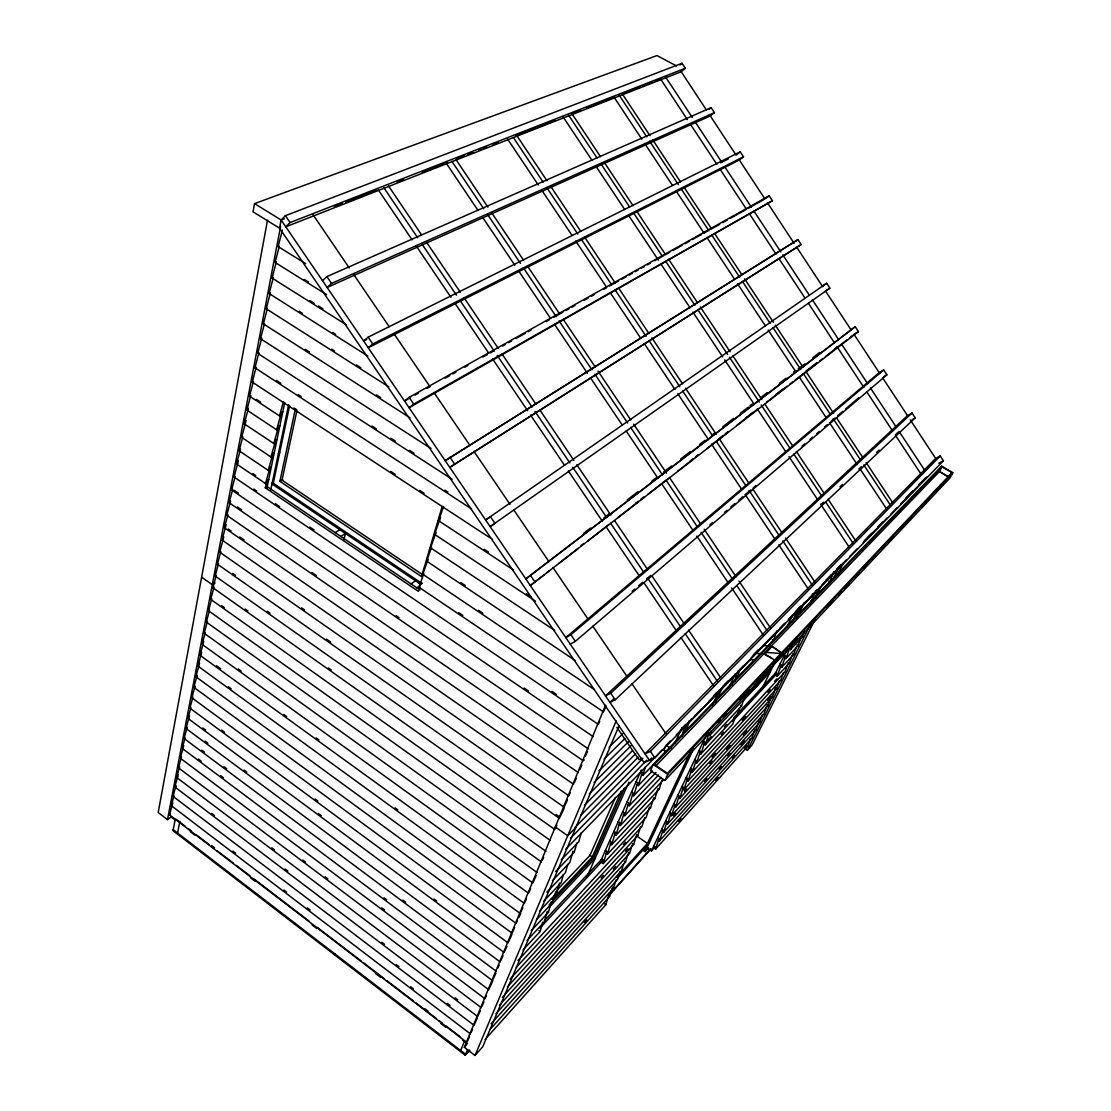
<?xml version="1.0" encoding="UTF-8"?>
<svg xmlns="http://www.w3.org/2000/svg" width="1111" height="1111" viewBox="0 0 1111 1111"><rect width="100%" height="100%" fill="white"/><g stroke="black" fill="none" stroke-linecap="round" stroke-linejoin="round"><path stroke-width="1.5" d="M676.46 65.938L657.004 55.55L254.516 203.632L253.058 211.826L279.555 228.172L644.144 762.757L654.81 757.91L943.392 460.773L940.225 455.968L935.656 458.44L645.033 753.841L650.366 751.383L940.225 455.968M267.501 220.228L158.193 812.488L167.511 819.64L171.358 816.779M279.555 228.172L281.111 219.978L285.388 215.701L681.987 63.285L685.279 68.285L681.237 71.729L285.777 226.825L290.068 222.575L685.279 68.285M167.511 819.64L280.583 226.394M175.163 819.654L173.01 830.695L465.217 1055.242L469.828 1050.117M177.579 833.028L179.885 821.335M266.959 487.979L284.735 402.432M270.778 489.84L288.679 404.543M289.638 405.557L273.278 483.243L272.014 483.965L420.847 584.386M442.178 506.422L421.513 576.623L279.903 481.327L295.429 408.584M296.873 410.834L282.013 480.133L422.055 574.29M343.757 540.182L345.438 533.516L340.813 536.432M305.608 263.64L278.125 246.573L282.402 230.102M326.523 294.609L275.097 262.446L279.319 246.198L278.125 246.573M346.535 324.94L272.098 278.111L276.278 262.057M367.88 356.062L269.154 293.568L273.278 277.708M388.878 386.892L266.237 308.802L270.32 293.151M267.001 309.927L263.363 323.856L410.098 417.833M431.04 448.538L260.516 338.702L264.446 323.69M452.121 479.285L257.724 353.354L261.613 338.522M471.522 508.894L254.947 367.81L258.807 353.159M492.479 539.446L252.225 382.087L256.03 367.616M280.652 415.306L279.5 415.903L249.531 396.169L253.294 381.878M277.778 429.179L276.625 429.79L246.864 410.084L250.6 395.96M274.931 442.872L273.792 443.483L244.239 423.819L248.35 408.306M272.139 456.385L271.001 457.01L241.656 437.387L246.114 420.514M269.362 469.745L268.237 470.37L239.087 450.774L242.629 437.428M266.64 482.924L265.515 483.549L236.56 463.995L240.504 449.163M599.662 721.483L598.343 724.372L234.06 477.063L238.407 460.759M593.26 736.676L231.602 489.965L235.032 477.063M588.233 748.814L229.158 502.714L232.56 489.965M584.205 759.91L583.289 760.799L226.755 515.296L230.546 501.117M578.4 772.631L224.38 527.739L227.713 515.268M573.582 784.297L222.033 540.029L226.158 524.614M570.165 792.865L568.818 795.823L219.7 552.167L223.797 536.919M567.457 799.878L564.11 807.197L217.409 564.166L220.561 552.431M559.472 818.432L215.145 576.026L218.27 564.416M554.889 829.528L212.909 587.747L215.992 576.262M550.362 840.471L210.687 599.329L213.756 587.969M545.904 851.29L208.507 610.772L211.534 599.537M541.488 861.969L206.34 622.091L209.34 610.967M537.127 872.524L204.202 633.27L207.188 622.271M536.266 875.44L532.822 882.939L202.091 644.338L205.035 633.451M530.614 888.786L528.572 893.244L199.994 655.268L203.757 641.422M201.66 652.365L197.925 666.086L524.364 903.41L526.392 899.007M520.212 913.464L195.883 676.78L199.577 663.198M517.434 920.519L516.115 923.394L193.869 687.348L197.119 675.405M523.017 949.974L540.21 931.462L542.751 922.144M514.671 927.518L512.06 933.198L191.87 697.805L195.036 686.167M508.046 942.892L189.884 708.138L192.592 698.264M190.606 708.596L187.926 718.373L504.088 952.474L506.977 946.211M500.186 961.945L185.995 728.483L189.537 715.581M546.876 912.534L544.293 921.949L527.072 940.42M531.169 930.768L548.431 912.325L551.042 902.812M496.311 971.306L184.079 738.496L187.162 727.316M492.492 980.569L182.19 748.383L184.801 738.898M492.867 980.694L488.715 989.707L180.315 758.188L183.773 745.648M486.34 995.775L484.979 998.761L178.468 767.868L181.468 757.008M481.285 1007.691L176.635 777.464L179.607 766.701M536.46 919.769L552.611 902.59L555.264 892.966M539.502 911.117L556.847 892.744L559.527 883.009M563.402 874.579L561.138 882.773L543.751 901.104M480.313 1010.704L477.633 1016.537L174.816 786.949L178.191 774.77M477.355 1018.065L474.022 1025.272L173.024 796.323L175.955 785.783M470.439 1033.924L171.247 805.614L173.733 796.656M279.5 415.903L283.458 401.626M466.912 1042.465L169.497 814.807L172.774 802.975M276.625 429.79L281.416 412.528L282.791 411.82M273.792 443.483L278.542 426.43L279.903 425.707M567.763 864.4L565.471 872.69L546.876 892.202M572.762 852.054L569.86 862.483L552.389 880.731M271.001 457.01L275.695 440.164L277.042 439.428M268.237 470.37L272.875 453.705L274.236 452.969M265.515 483.549L270.112 467.092L271.445 466.342M419.875 586.858L418.291 591.316L265.279 487.785L267.362 480.299L268.709 479.549M294.401 923.977L294.679 922.991M555.625 871.566L574.29 852.151L576.817 843.11M581.345 832.556L578.789 841.707L561.249 859.858M601.176 859.831L602.593 860.831L602.023 862.761L603.217 863.608L606.814 851.429L605.384 850.429M606.231 853.387L607.425 854.234L611.064 841.944L609.633 840.93M610.481 843.916L611.689 844.763L615.369 832.333L613.925 831.334M614.786 834.333L615.994 835.18L619.73 822.626L618.271 821.612M619.133 824.654L620.341 825.501L624.132 812.821L622.66 811.794M623.521 814.849L624.743 815.71L628.576 802.892L627.104 801.878M627.965 804.947L629.201 805.808L633.089 792.851L631.603 791.824M632.465 794.934L633.701 795.795L637.631 782.699L636.145 781.672M637.006 784.81L638.256 785.658L642.241 772.423L640.741 771.409M641.602 774.561L642.866 775.422L645.547 766.507M485.063 1039.549L605.828 904.701L608.661 895.383M612.078 888.508L609.689 896.355L489.826 1029.744M491.173 1023.703L613.591 887.925L615.994 880.009M619.966 871.413L617.522 879.398L496.02 1013.718M623.479 864.344L621.507 870.802L499.756 1004.899M502.366 997.275L625.521 862.094L628.021 853.956M507.352 986.985L629.576 853.317L632.103 845.096M510.046 979.152L633.687 844.443L636.367 835.722L647.435 843.416M516.296 967.389L637.825 835.486L640.547 826.667M334.633 954.891L334.939 953.918M644.755 817.529L642.019 826.417L517.907 960.612M649.018 808.294L646.241 817.265L603.217 863.608M607.425 854.234L650.518 808.016L653.337 798.948M611.689 844.763L654.837 798.67L657.684 789.518M615.994 835.18L659.198 789.227L662.087 779.978M688.987 722.178L686.404 730.385L682.876 734.038M653.865 845.804L655.115 846.679L654.573 848.387L655.629 849.11L659.045 838.43L657.781 837.555M658.49 840.138L659.545 840.874L663.003 830.084L661.739 829.209M662.448 831.82L663.503 832.556L667.003 821.668L665.725 820.793M666.433 823.418L667.503 824.154L671.03 813.169L669.752 812.294M670.475 814.946L671.544 815.682L675.113 804.6L673.821 803.711M674.544 806.378L675.613 807.114L679.224 795.934L677.932 795.045M678.654 797.726L679.738 798.476L683.39 787.185L682.085 786.296M682.793 789.004L683.89 789.74L687.584 778.353L686.279 777.464M686.987 780.186L688.084 780.922L691.82 769.423L690.514 768.534M693.57 768.743L691.223 771.27L692.334 772.02L696.111 760.41L694.778 759.521M695.5 762.285L696.611 763.035L700.43 751.314L699.097 750.425M699.819 753.202L700.93 753.952L704.791 742.12L703.457 741.231M704.18 744.023L705.304 744.773L709.207 732.829M708.582 734.76L709.707 735.51L711.193 730.982M734.552 681.404L736.649 675.085L735.246 674.183M739.801 669.891L737.148 677.877L735.968 677.113M735.607 715.803L732.829 724.025L696.611 763.035M739.62 707.818L737.176 715.081L700.93 753.952M705.304 744.773L741.551 706.04L744.537 697.25M709.707 735.51L745.981 696.93L747.995 691.014M767.632 646.352L773.492 640.283L776.714 630.895M655.629 849.11L747.884 746.106L750.439 738.773M754.438 730.746L751.855 738.135L659.545 840.874M663.503 832.556L755.883 730.108L759.007 721.164M667.503 824.154L759.924 721.997L762.563 714.484M766.673 706.249L764.021 713.817L671.544 815.682M775.603 672.919L776.839 673.71L776.214 675.502L777.256 676.168L781.2 664.933L779.95 664.142M675.613 807.114L768.132 705.568L771.353 696.403M780.561 666.739L781.616 667.419L785.588 656.073L784.338 655.282M679.738 798.476L772.298 697.25L775.547 688.001M784.949 657.906L786.005 658.573L790.018 647.144M683.89 789.74L776.492 688.848L779.228 681.071M789.379 648.977L790.435 649.657L792.976 642.436M783.491 672.544L780.727 680.376L688.084 780.922M787.796 663.92L785.005 671.822L692.334 772.02M513.407 569.957L438.567 520.67L443.581 506.477M535.502 601.176L434.54 534.335L440.609 517.198M554.695 630.423L430.568 547.82L436.026 532.433M575.526 660.712L426.652 561.124L431.499 547.445M594.413 689.639L422.777 574.262L428.11 559.236M423.597 574.165L418.958 587.233L603.495 711.901L606.162 706.04M777.256 676.168L789.31 663.198L792.129 655.226M781.616 667.419L793.657 654.49L796.504 646.449M786.005 658.573L798.045 645.713L800.934 637.603M815.377 597.732L817.515 591.705L816.21 590.885M790.435 649.657L802.475 636.839L804.517 631.117M820.626 586.719L817.918 594.329L816.821 593.635M819.126 593.08L829.931 581.886L833.194 572.832M460.662 1050.492L464.495 1041.146M619.049 725.705L482.688 1046.854L475.008 1055.45L464.342 1047.27L605.537 705.235M465.217 1055.242L467.55 1049.631M475.008 1055.45L616.174 720.928M615.48 797.379L589.997 855.331L556.93 890.272M552.181 899.438L592.274 856.928L621.285 791.185M593.274 858.539L624.382 788.227M586.761 877.246L628.923 782.172M599.579 863.4L641.366 770.006M653.24 764.451L650.477 770.576L664.92 780.422L950.044 477.924L952.807 472.73L941.614 466.189L653.24 764.451L667.753 774.311L664.92 780.422M665.475 746.453L663.795 750.175L666.197 751.8M585.386 756.202L587.483 751.591M579.789 769.59L581.858 765.048M574.262 782.797L576.317 778.311M560.138 816.988L564.11 808.308M555.542 828.098L556.861 825.237M542.196 860.442L543.598 857.373M520.878 912.006L522.878 907.645M518.754 917.644L520.74 913.325M508.699 941.489L511.935 934.448M674.919 743.065L682.057 727.524M500.894 960.404L503.033 955.752M497.728 968.25L499.145 965.181M493.187 979.041L495.992 972.972M481.966 1006.219L483.993 1001.803M682.432 733.385L685.334 727.08M681.932 736.579L689.195 720.817M471.106 1032.494L472.425 1029.633M467.564 1041.049L469.522 1036.813M613.883 890.022L614.314 889.092M648.63 847.79L645.158 851.651L643.963 850.818L690.903 750.883M712.262 705.429L719.636 689.737M645.158 851.651L693.5 748.953M715.637 701.902L723.122 686.001M646.977 847.762L651.463 850.887L706.457 734.913M728.747 687.903L735.426 673.794M772.103 646.324L782.338 653.601L772.103 646.324L765.007 653.976L775.575 660.767M787.088 626.701L793.185 614.23M792.171 621.757L799.059 607.731M768.423 672.419L771.242 666.683M794.948 618.41L801.142 605.814M796.323 617.924L799.378 611.703M761.813 689.014L775.506 661.198M797.559 616.369L804.406 602.454M775.395 673.335L787.63 648.616M809.544 604.37L816.696 589.913M744.87 748.633L747.397 750.3L810.086 625.049M833.306 578.664L838.722 567.846M814.752 620.132L752.064 745.064L747.397 750.3M837.18 575.401L843.374 563.055M938.892 471.397L941.614 466.189M939.475 471.453L941.947 466.759L952.016 472.633L949.516 477.327L939.475 471.453L655.504 766.284M678.807 821.362L681.126 818.793M715.748 780.2L718.053 777.617M744.592 748.036L746.911 745.453L747.884 746.106M469.092 1050.423L465.606 1054.297L173.205 829.681M609.522 894.411L650.241 849.179M584.372 922.491L586.677 919.922M609.272 895.147L650.977 848.804M732.399 758.021L734.718 755.452M651.463 850.887L654.129 847.901M719.067 769.118L721.386 766.562M741.023 744.814L744.495 740.968M673.377 815.766L675.682 813.21M704.596 781.311L706.902 778.769M727.719 755.799L730.024 753.244M464.342 1047.27L466.551 1044.84M617.549 878.107L646.644 845.985M643.963 850.818L646.283 848.248M743.356 734.788L746.828 730.982M616.827 877.176L648.269 842.499M726.622 749.3L730.094 745.495M613.314 869.066L615.647 866.524M684.445 791.407L686.751 788.879M709.915 763.59L712.234 761.063M767.812 700.388L771.284 696.597L772.298 697.25M601.037 877.94L603.37 875.399M625.549 851.276L627.882 848.735M712.123 757.091L715.651 753.272M742.148 720.414L745.675 716.595M767.979 692.431L770.326 689.889M623.285 844.596L625.632 842.069M774.589 681.307L776.936 678.765M721.22 734.621L723.567 732.107M724.386 726.886L726.719 724.386M544.362 920.7L601.981 858.97M733.593 717.942L775.922 672.572M539.974 928.074L603.398 859.97M732.524 721.317L777.158 673.377M754.161 688.876L757.702 685.112M549.348 907.145L595.093 858.456L593.746 857.498L549.126 904.882M743.078 700.916L770.131 672.127L768.951 671.363L743.731 698.152M707.693 740.273L711.193 736.537M775.895 661.545L783.338 653.671M746.175 693.722L749.689 689.987M754.383 685.001L768.479 670.058M952.016 472.633L667.447 773.367L654.393 764.493L941.947 466.759M667.753 774.311L952.807 472.73M779.242 656.629L782.616 653.046M620.341 825.501L663.614 779.686M717.678 722.428L720.025 719.942M689.903 752.397L692.292 749.869M706.582 734.732L708.957 732.205M723.247 717.067L726.83 713.276M739.926 699.402L744.689 694.347M756.591 681.737L762.549 675.419M773.27 664.072L779.228 657.754M789.935 646.408L797.087 638.839M808.989 626.215L814.946 619.91M826.862 607.286L832.819 600.982M838.763 594.677L841.152 592.149M844.721 588.358L849.484 583.317M855.442 577.012L859.011 573.22M863.775 568.179L867.344 564.388M872.107 559.347L875.69 555.556M881.634 549.251L885.217 545.459M888.786 541.682L893.55 536.627M900.688 529.058L903.076 526.545M905.451 524.017L911.409 517.712M922.13 506.352L929.268 498.783M936.42 491.215L945.947 481.119M624.743 815.71L661.045 777.436M629.201 805.808L658.517 775.047M633.701 795.795L656.004 772.492M638.256 785.658L652.365 771.006M771.52 646.116L764.007 653.907L767.965 656.462M642.866 775.422L666.392 751.078M738.315 676.668L753.564 660.906M666.642 744.801L670.266 741.079M676.293 734.885L691.959 718.761M694.361 716.289L701.596 708.846M708.818 701.402L732.927 676.613M737.746 671.655L743.773 665.447M751.008 658.018L775.103 633.214M779.922 628.257L784.741 623.299M788.366 619.591L806.433 600.982M808.85 598.51L816.085 591.066M822.126 584.844L846.29 559.986M849.915 556.264L857.164 548.806M863.205 542.585L887.37 517.726M890.994 514.004L897.035 507.783M900.66 504.061L927.241 476.716M565.818 849.151L662.267 749.883M687.584 723.817L750.272 659.295M763.535 645.644L785.241 623.313M788.852 619.577L834.667 572.429L833.583 571.762M651.879 757.855L649.463 760.341L281.111 219.978L254.516 203.632M682.126 728.08L685.737 724.372M713.47 695.861L717.095 692.139M724.33 684.695L727.941 680.987M753.272 654.948L758.091 649.991M795.476 611.564L800.295 606.606M825.654 580.539L831.695 574.318M836.541 569.346L841.374 564.374M864.344 540.765L871.607 533.308M877.648 527.086L882.495 522.114M905.465 498.492L912.714 491.034M918.769 484.827L922.394 481.091M923.324 480.133L925.463 477.938M570.401 838.374L646.741 760.202M575.012 827.487L642.936 758.299M575.831 827.473L567.721 835.75L555.292 826.973M580.928 815.196L638.214 757.16M584.442 805.267L635.673 753.647M589.247 793.934L632.159 750.953M594.107 782.477L630.909 745.828M599.037 770.853L628.632 741.565M604.023 759.091L624.993 738.468M609.092 747.161L622.729 733.843M613.758 698.847L609.967 702.402L615.202 699.777L915.186 417.889L912.006 413.056L907.493 415.639L605.509 695.875L610.744 693.222L912.006 413.056M820.96 504.575L823.487 502.2M839.916 486.799L842.444 484.438M858.872 469.036L861.4 466.662M876.551 452.455L879.079 450.08M895.508 434.679L898.035 432.304M322.482 280.68L326.884 276.611L711.165 107.642L714.442 112.628L710.332 115.961L327.12 287.485L331.536 283.43L714.442 112.628M679.974 65.007L681.987 63.285M743.481 156.79L372.768 343.952L368.227 347.785L739.315 160.012L743.481 156.79L740.218 151.832L368.144 337.161L363.616 341.021L366.727 339.466M632.159 591.26L634.798 589.011M638.742 585.636L642.7 582.261M646.644 578.887L650.602 575.512M709.86 524.892L712.498 522.642M724.358 512.518L726.983 510.268M730.941 506.894L734.885 503.505M738.843 500.131L742.787 496.756M745.425 494.506L750.689 490.007M753.327 487.757L755.966 485.507M802.059 446.136L804.697 443.886M809.961 439.387L812.599 437.137M816.543 433.762L819.182 431.512M824.459 427.013L827.084 424.763M831.042 421.388L834.986 418.014M837.625 415.75L842.888 411.251M845.527 409.001L858.692 397.752M570.249 644.144L575.373 641.325L886.87 374.824L883.676 369.977L879.218 372.657L565.777 637.575L570.887 634.728L883.676 369.977M709.11 109.322L711.165 107.642M772.395 200.758L413.75 404.112L409.098 407.737L772.395 200.758L769.145 195.828L409.154 397.363L404.515 401.015L410.542 397.627M740.218 151.832L736.065 155.068L709.374 114.502M581.095 545.584L583.817 543.473M635.561 503.339L638.283 501.228M641.005 499.117L643.727 497.006M690.028 461.107L692.75 458.996M695.472 456.885L698.194 454.774M720.011 437.859L722.747 435.748M725.469 433.623L728.205 431.499M745.967 417.736L752.8 412.431M776.02 394.433L782.852 389.128M806.072 371.13L817.002 362.644M834.75 348.882L837.486 346.757M543.973 574.956L530.308 585.553L858.428 331.578L855.22 326.703L525.809 578.942L855.22 326.703M546.695 572.832L549.431 570.707M559 563.291L578.123 548.459M587.677 541.043L608.161 525.142M617.73 517.726L638.214 501.825M640.95 499.7L643.686 497.589M647.782 494.409L668.266 478.508M677.821 471.092L692.847 459.426M695.583 457.315L698.319 455.191M706.513 448.83L728.358 431.873M736.565 425.513L758.41 408.556M766.604 402.196L787.102 386.295M789.824 384.184L792.56 382.059M795.295 379.934L817.14 362.978M819.876 360.867L822.612 358.742M825.334 356.617L847.193 339.66M849.929 337.55L852.665 335.425M583.692 533.294L590.538 528.044M603.94 517.782L609.411 513.588M627.201 499.95L638.158 491.562M651.838 481.077L655.948 477.924M663.406 472.203L671.475 466.023M680.89 458.801L690.292 451.594M699.708 444.386L705.082 440.262M712.22 434.79L714.887 432.748M722.914 426.596L733.607 418.403M740.287 413.278L748.314 407.14M760.549 397.752L767.284 392.6M779.408 383.309L786.144 378.143M798.142 368.935L804.808 363.839M812.808 357.714L819.474 352.604M169.497 814.807L170.483 814.071M765.979 198.161L769.145 195.828M171.247 805.614L172.247 804.878M173.024 796.323L174.024 795.587M174.816 786.949L175.83 786.213M797.962 239.629L445.178 460.662L797.962 239.629L801.198 244.545L449.733 467.356L801.198 244.545M176.635 777.464L177.649 776.728M178.468 767.868L179.482 767.145M180.315 758.188L181.343 757.452M420.93 583.886L422.166 583.011M416.861 587.844L420.18 585.483M182.19 748.383L183.218 747.661M418.403 582.733L419.583 581.9M411.056 583.914L415.5 580.789M829.861 288.152L490.145 526.614L495.034 523.406L490.479 516.726L485.604 519.976L826.653 283.263L829.861 288.152L825.529 291.054M422.777 574.262L423.819 573.526M184.079 738.496L185.106 737.773M185.995 728.483L187.037 727.761M426.652 561.124L427.693 560.402M430.568 547.82L431.623 547.098M189.884 708.138L190.925 707.429M191.87 697.805L192.911 697.097M434.54 534.335L435.595 533.613M193.869 687.348L194.911 686.64M438.567 520.67L439.637 519.962M822.307 286.166L826.653 283.263M195.883 676.78L196.939 676.071M199.994 655.268L201.063 654.573M202.091 644.338L203.16 643.644M204.202 633.27L205.271 632.59M206.34 622.091L207.41 621.41M793.462 372.088L795.698 370.671M854.026 334.369L858.428 331.578M750.036 405.501L752.328 404.057M208.507 610.772L209.59 610.092M335.203 532.641L339.841 529.739M210.687 599.329L211.784 598.648M212.909 587.747L213.992 587.066M215.103 582.956L212.298 584.678L201.633 577.151M215.145 576.026L216.242 575.359M217.409 564.166L218.52 563.499M883.884 376.615L886.87 374.824M219.7 552.167L220.811 551.514M222.033 540.029L223.144 539.377M224.38 527.739L225.491 527.086M226.755 515.296L227.88 514.657M279.903 481.327L282.777 479.702M912.173 419.611L915.186 417.889M265.279 487.785L267.223 486.687L420.083 590.024M229.158 502.714L230.283 502.075M415.07 395.099L418.083 393.405M427.138 388.336L430.151 386.642M445.233 378.184L449.761 375.643M452.774 373.963L455.788 372.268M464.842 367.199L467.856 365.505M482.938 357.048L487.451 354.506M490.479 352.826L493.492 351.132M502.533 346.063L505.547 344.368M508.574 342.674L511.588 340.98M516.115 338.452L525.156 333.369M528.169 331.689L531.183 329.995M546.265 321.537L549.278 319.843M553.806 317.315L562.86 312.233M565.874 310.552L568.888 308.858M571.901 307.164L574.915 305.469M583.969 300.401L588.497 297.859M591.51 296.179L594.524 294.484M603.579 289.416L606.592 287.721M609.606 286.027L618.646 280.958M621.674 279.264L626.187 276.722M629.215 275.042L632.228 273.348M635.242 271.653L638.256 269.959M641.269 268.279L644.283 266.584M647.31 264.89L650.324 263.196M654.851 260.668L663.892 255.586M666.906 253.905L669.919 252.211M672.947 250.517L681.987 245.448M685.001 243.753L689.528 241.226M692.542 239.532L701.596 234.463M704.61 232.768L707.624 231.074M710.637 229.38L719.692 224.311M722.705 222.617L727.233 220.089M730.246 218.395L745.328 209.937M748.342 208.243L764.937 198.952M231.602 489.965L232.727 489.34M278.403 453.524L279.694 452.788M234.06 477.063L235.199 476.438M236.56 463.995L237.698 463.384M938.809 463.245L943.392 460.773M239.087 450.774L240.24 450.163M241.656 437.387L242.809 436.776M244.239 423.819L245.406 423.222M246.864 410.084L248.031 409.501M812.349 594.218L813.669 593.552M720.539 162.817L728.302 158.942M249.531 396.169L250.697 395.585M252.225 382.087L253.391 381.504M254.947 367.81L256.127 367.241M257.724 353.354L258.905 352.784M260.516 338.702L261.71 338.147M641.922 758.285L638.922 759.66L616.883 727.358M266.237 308.802L267.432 308.275M269.154 293.568L270.348 293.04M272.098 278.111L273.32 277.597M275.097 262.446L276.32 261.946M354.312 198.841L359.159 196.939M365.616 194.411L370.463 192.522M422.152 172.288L430.235 169.122M436.692 166.594L441.539 164.706M459.315 157.748L464.148 155.846M478.688 150.166L486.771 146.999M493.228 144.472L498.075 142.569M515.837 135.625L523.906 132.473M530.35 129.945L535.196 128.043M541.64 125.515L551.32 121.738M572.29 113.53L580.359 110.364M586.802 107.85L594.871 104.684M598.093 103.42L606.162 100.268M623.91 93.324L633.589 89.533M643.269 85.755L651.324 82.589M654.56 81.325L659.392 79.436M334.328 206.743L342.369 203.591M345.59 202.327L353.645 199.175M360.089 196.647L364.922 194.758M371.366 192.231L376.198 190.342M397.141 182.148L403.585 179.621M427.749 170.164L435.804 167.011M442.247 164.484L447.08 162.595M456.746 158.817L461.579 156.929M468.023 154.401L472.855 152.513M479.299 149.985L484.132 148.096M516.351 135.486L521.184 133.598M524.406 132.334L532.461 129.182M535.683 127.918L543.737 124.765M546.959 123.502L555.014 120.349M572.734 113.419L580.789 110.267M587.233 107.739L614.619 97.018M624.285 93.241L640.38 86.936M643.602 85.672L651.657 82.52M654.879 81.256L661.323 78.742M281.111 219.978L284.333 218.742M763.021 645.519L769.826 645.991M765.243 652.379L782.338 653.601M755.466 653.296L762.299 653.782M750.106 659.615L755.272 660.003M940.281 472.203L948.641 477.105M828.862 581.22L829.931 581.886M304.22 279.389L308.622 282.138M811.53 600.357L812.821 601.162M309.775 300.525L314.149 303.275M318.524 306.025L322.898 308.775M299.373 311.399L302.275 313.233M332.758 332.522L335.647 334.355M801.434 636.172L802.475 636.839M797.004 645.047L798.045 645.713M331.634 349.132L334.55 350.993M356.45 364.922L360.825 367.713M772.353 639.561L773.492 640.283M792.629 653.837L793.657 654.49M305.206 349.34L309.566 352.131M376.365 394.891L380.712 397.682M788.282 662.545L789.31 663.198M768.979 656.518L771.617 658.212M772.228 664.684L773.409 665.461M371.991 426.027L376.351 428.846M390.85 438.234L395.197 441.039M409.695 450.427L414.042 453.246M775.478 688.195L776.492 688.848M276.472 380.49L280.819 383.323M298.262 394.669L301.164 396.571M444.969 490.201L447.872 492.09M767.132 704.916L768.132 705.568M730.566 684.057L731.955 684.959M744.884 696.208L745.981 696.93M293.901 408.029L296.79 409.917M390.808 471.481L395.155 474.314M419.736 490.409L424.083 493.256M740.468 705.332L741.551 706.04M758.938 721.345L759.924 721.997M256.405 399.349L260.682 402.168M484.215 549.306L488.534 552.153M754.897 729.455L755.883 730.108M526.406 593.705L530.739 596.565M460.871 582.581L465.203 585.469M691 750.717L692.264 751.564M478.563 610.314L482.882 613.216M666.044 745.217L670.863 748.467M272.167 482.493L422.027 583.553M252.864 473.619L255.613 475.48M458.607 612.55L462.884 615.452M253.836 489.09L256.697 491.034M275.334 503.672L279.639 506.588M309.733 527.017L314.038 529.933M551.973 691.389L556.264 694.306M234.157 490.312L238.448 493.228M524.17 688.056L528.461 690.986M658.031 788.421L659.198 789.227M237.435 506.977L241.726 509.907M396.141 615.702L399.002 617.66M653.671 797.879L654.837 798.67M311.969 572.54L316.246 575.484M649.352 807.225L650.518 808.016M228.352 529.058L231.199 531.03M239.754 536.96L244.045 539.918M636.686 834.68L637.825 835.486M301.664 607.911L304.497 609.897M632.548 843.652L633.687 844.443M232.713 573.457L235.56 575.442M326.44 639.131L330.703 642.116M628.451 852.526L629.576 853.317M624.41 861.317L625.521 862.094M267.223 611.231L270.056 613.23M556.139 814.53L558.972 816.529M596.899 850.346L598.26 851.318M245.073 609.036L247.892 611.022M328.398 667.919L331.231 669.919M589.524 854.984L592.274 856.928M572.984 851.234L574.29 852.151M221.686 605.676L224.505 607.689M612.494 887.133L613.591 887.925M604.745 903.923L605.828 904.701M555.583 891.827L556.847 892.744M238.323 669.003L241.129 671.03M551.348 901.674L552.611 902.59M216.492 665.753L220.7 668.794M283.861 714.526L286.666 716.553M316.135 737.885L318.94 739.926M547.181 911.409L548.431 912.325M228.394 686.751L231.199 688.792M395.03 807.85L397.835 809.877M538.974 930.56L540.21 931.462M221.617 730.066L224.408 732.121M315.066 798.976L317.857 801.031M202.882 727.955L205.674 730.024M318.426 813.474L321.218 815.543M433.97 898.993L436.762 901.063M205.091 741.19L207.868 743.245M244.003 770.076L246.781 772.145M201.758 750.175L204.535 752.244M223.95 766.715L226.727 768.784M402.876 900.077L405.64 902.146M198.452 759.063L201.216 761.132M220.603 775.631L223.367 777.7M383.975 897.813L386.753 899.896M381.767 907.868L384.531 909.937M302.859 860.039L305.636 862.122M325.037 876.732L327.814 878.829M271.764 847.832L274.528 849.915M211.757 813.446L214.52 815.543M285.013 868.955L287.777 871.052M381.753 942.267L384.517 944.364M454.996 997.789L457.76 999.886M396.21 964.529L398.974 966.626M447.275 1003.344L450.038 1005.441M232.893 851.123L235.643 853.234M283.874 890.022L286.638 892.119M307.303 907.895L310.066 909.992M410.667 986.721L413.417 988.832M211.784 845.665L214.534 847.762M425.11 1008.871L427.86 1010.982M175.871 819.168L185.481 826.515M188.231 828.625L190.967 830.722M196.453 834.917L208.812 844.374M211.548 846.471L214.298 848.568M217.034 850.665L233.504 863.275M236.254 865.372L249.975 875.871M254.086 879.023L308.969 921.033M317.204 927.324L361.089 960.918M363.825 963.015L384.406 978.763M387.142 980.86L413.209 1000.803M415.945 1002.9L436.512 1018.648M439.262 1020.745L441.997 1022.842M446.122 1025.995L459.829 1036.494M171.108 816.96L175.524 820.335M190.328 831.667L194.786 835.083M250.392 877.662L254.974 881.162M312.108 924.921L316.816 928.518M375.546 973.486L380.393 977.194M440.775 1023.439L445.761 1027.244M462.426 1040.007L467.453 1043.854M313.135 214.854L349.201 267.89M354.076 275.056L389.156 326.648M394.03 333.814L429.11 385.406M433.984 392.572L470.05 445.608M473.939 451.344L510.005 504.366M513.907 510.102L548.987 561.694M552.889 567.429L587.969 619.035M592.843 626.201L626.951 676.363M631.826 683.529L665.933 733.691M285.388 215.701L290.068 222.575M326.884 276.611L331.536 283.43M368.144 337.161L372.768 343.952M409.154 397.363L413.75 404.112M449.941 457.218L454.51 463.926M530.794 575.901L535.321 582.525M570.887 634.728L575.373 641.325M610.744 693.222L615.202 699.777M650.366 751.383L654.81 757.91M388.433 185.787L421.444 234.685M426.305 241.879L460.301 292.193M464.19 297.956L498.172 348.285M502.061 354.034L536.058 404.362M539.946 410.112L573.929 460.44M576.845 464.745L610.842 515.073M614.73 520.823L647.755 569.721M651.629 575.47L684.654 624.354M688.542 630.118L720.595 677.557M383.767 187.578L417.694 237.782M421.583 243.517L456.468 295.165M460.357 300.9L494.284 351.104M497.186 355.409L532.086 407.057M534.988 411.362L569.887 462.995M572.79 467.3L606.717 517.504M610.592 523.253L643.561 572.026M647.435 577.762L680.39 626.535M685.237 633.701L717.22 681.043M378.129 189.592L412.098 239.851M415.986 245.587L450.927 297.276M454.816 303.025L488.784 353.27M492.673 359.02L527.614 410.709M530.53 415.014L564.499 465.273M568.388 471.008L602.356 521.267M606.245 527.003L639.242 575.831M644.102 583.011L676.127 630.381M680.987 637.561L713.984 686.39M456.052 159.678L487.91 207.132M491.77 212.881L523.642 260.335M527.503 266.084L559.361 313.538M563.221 319.288L595.079 366.755M597.982 371.06L630.798 419.958M633.701 424.263L666.531 473.161M669.419 477.48L700.319 523.489M704.18 529.239L736.037 576.706M738.94 581.011L770.798 628.465M451.871 161.289L483.743 208.757M487.604 214.506L520.448 263.404M523.35 267.723L556.194 316.621M559.097 320.94L591.941 369.838M594.829 374.157L627.673 423.055M630.576 427.36L662.448 474.828M666.322 480.577L697.222 526.6M701.097 532.363L732.968 579.817M736.829 585.58L766.784 630.159M446.108 162.984L478.063 210.521M482.896 217.728L514.851 265.265M518.726 271.028L550.667 318.579M554.542 324.343L587.455 373.324M590.358 377.643L622.313 425.18M626.173 430.943L658.129 478.494M662.003 484.257L692.972 530.35M696.847 536.113L727.83 582.22M731.705 587.983L763.646 635.534M516.171 134.653L546.959 180.746M550.806 186.509L580.636 231.171M584.483 236.935L615.258 283.041M619.119 288.804L648.935 333.467M651.824 337.786L682.598 383.892M685.487 388.211L716.276 434.318M719.164 438.637L748.981 483.299M752.827 489.062L781.686 532.294M785.546 538.057L815.363 582.72M513.351 137.556L543.182 182.204M547.029 187.967L577.817 234.074M581.664 239.823L611.494 284.485M615.341 290.249L646.13 336.341M649.018 340.66L679.807 386.767M682.696 391.086L712.526 435.734M716.373 441.498L746.203 486.16M749.092 490.479L778.922 535.141M782.769 540.904L812.599 585.553M507.519 138.944L538.307 185.009M542.154 190.759L571.971 235.379M575.817 241.143L606.606 287.207M610.453 292.971L640.269 337.591M644.116 343.341L674.905 389.405M677.793 393.725L708.568 439.789M711.457 444.108L741.287 488.729M745.134 494.492L774.95 539.113M778.797 544.876L808.614 589.497M571.637 113.253L600.44 156.609M604.287 162.387L633.089 205.757M636.936 211.534L665.753 254.891M668.628 259.238L697.444 302.595M700.319 306.928L730.094 351.743M732.968 356.075L761.785 399.432M764.66 403.779L792.518 445.692M796.351 451.469L824.209 493.395M828.042 499.172L855.901 541.085M568.179 114.572L596.996 157.915M600.829 163.692L629.645 207.049M633.478 212.826L662.295 256.169M666.128 261.946L694.93 305.289M697.819 309.622L727.58 354.409M729.51 357.298L759.271 402.085M761.188 404.973L790.004 448.316M793.837 454.107L821.682 496.006M825.529 501.783L853.373 543.682M563.263 117.127L592.08 160.456M595.927 166.233L624.743 209.576M628.576 215.353L658.365 260.141M661.239 264.474L690.056 307.816M692.945 312.149L722.719 356.923M724.636 359.825L754.411 404.598M757.299 408.931L786.116 452.274M788.991 456.607L817.807 499.95M820.696 504.283L849.512 547.626M622.188 93.727L649.935 135.667M652.81 140.014L680.543 181.954M684.376 187.745L711.165 228.241M714.984 234.032L741.773 274.528M744.648 278.875L773.339 322.259M775.256 325.162L803.003 367.102M805.878 371.449L833.611 413.389M836.486 417.736L863.275 458.232M866.149 462.565L892.925 503.075M619.035 94.935L646.769 136.861M649.643 141.194L678.335 184.551M681.196 188.884L708.929 230.81M711.804 235.143L739.537 277.07M742.398 281.402L770.131 323.315M773.006 327.648L800.739 369.574M803.6 373.907L830.375 414.375M833.25 418.722L860.025 459.19M863.844 464.967L890.619 505.449M614.077 97.226L641.839 139.167M644.713 143.5L672.474 185.44M676.293 191.231L704.055 233.157M706.929 237.504L734.69 279.444M737.551 283.777L765.312 325.717M768.187 330.05L795.948 371.991M799.767 377.768L826.57 418.264M829.445 422.611L857.206 464.537M860.067 468.884L886.87 509.366M680.807 71.09L706.513 110.156M738.884 159.359L764.59 198.425M767.451 202.771L794.101 243.281M796.962 247.628L822.668 286.707M825.515 291.04L851.22 330.12M854.081 334.453L879.787 373.532M882.648 377.865L907.395 415.486M910.256 419.833L935.962 458.899M665.586 76.965L692.264 117.46M695.125 121.807L721.803 162.303M724.664 166.636L751.342 207.132M754.202 211.479L780.88 251.975M782.797 254.877L809.475 295.373M812.335 299.706L838.055 338.758M841.874 344.549L867.608 383.601M870.455 387.933L896.188 426.999M899.049 431.332L924.769 470.384M660.601 79.02L687.334 119.557M690.195 123.904L716.914 164.442M719.775 168.789L746.495 209.326M749.356 213.673L776.075 254.211M778.936 258.557L804.711 297.651M808.53 303.442L834.292 342.535M837.152 346.882L863.872 387.42M866.733 391.766L892.508 430.86M895.369 435.193L921.13 474.286"/></g></svg>
